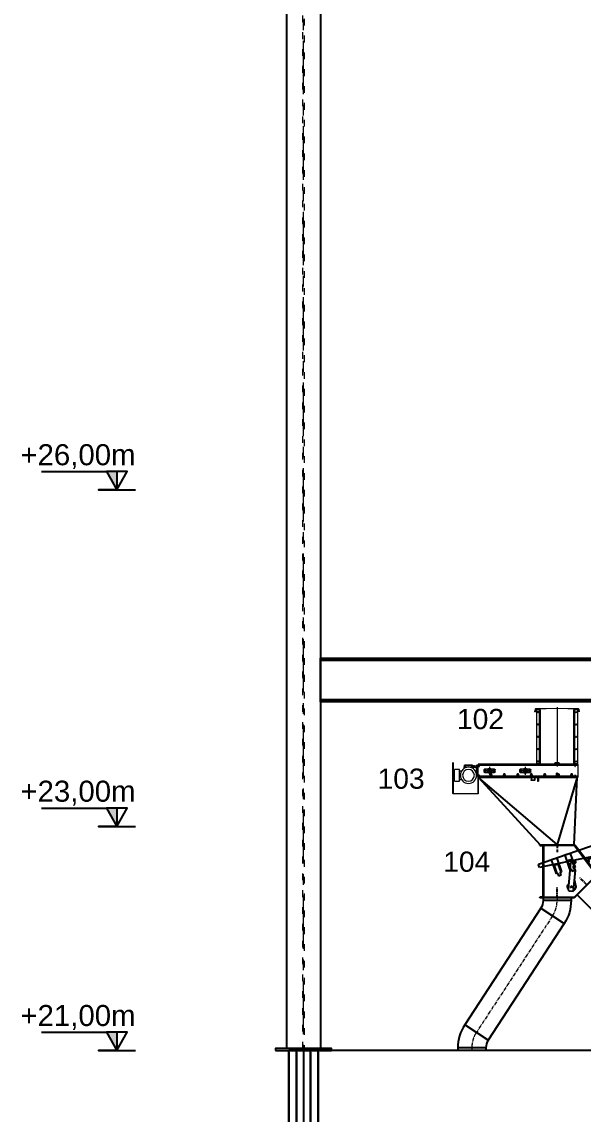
# Model space of a CAD drawing. Header units: millimetres. Extents: x 3220 to 226993, y 817 to 176024.
# Drawn here: x 188139 to 193143, y 97976 to 107716 of the extents above; entities that cross this region are included whole.
import ezdxf

# ---------------------------------------------------------------- set-up
doc = ezdxf.new("R2010")
doc.units = ezdxf.units.MM
for name, pattern in [('ACAD_ISO03W100', [30, 12, -18]), ('AXES', [50.8, 31.75, -6.35, 6.35, -6.35]), ('DASHED', [15, 7, -8])]:
    doc.linetypes.add(name, pattern=pattern)
doc.layers.add('1', color=7, linetype='Continuous')
doc.layers.add('Repère', color=76, linetype='Continuous')
for name, color, linetype, lineweight in [('Axe', 1, 'AXES', 9), ('Cache', 3, 'ACAD_ISO03W100', 13), ('DESSIN', 7, 'Continuous', 25)]:
    doc.layers.add(name, color=color, linetype=linetype, lineweight=lineweight)
for name, color, linetype, lineweight, true_color in [('Mittellinie(DIN)', 7, 'Continuous', 25, 0x3f3f3f), ('Sichtbare Kanten(DIN)', 7, 'Continuous', 50, 0x3f3f3f), ('Sichtbare tangentiale Kanten(DIN)', 7, 'Continuous', 50, 0x3f3f3f), ('Verdeckte Kanten(DIN)', 7, 'DASHED', 35, 0x3f3f3f)]:
    doc.layers.add(name, color=color, linetype=linetype, lineweight=lineweight, true_color=true_color)
doc.styles.add('ARIAL_BOLD', font='arial.ttf')
doc.styles.get("Standard").update_dxf_attribs({"font": 'arial.ttf'})

# ---------------------------------------------------------------- blocks, each defined once
blk = doc.blocks.new('cell 2.5x2.5x10.2')
at = {"layer": 'Axe', "lineweight": -3, "ltscale": 25}
blk.add_line((0, 1000), (0, -10000), dxfattribs=at)
at = {"layer": 'DESSIN', "color": 4}
for p, q in [((3130.5, 1000), (-130.5, 1000)), ((-130.5, -10000), (-130.5, 1000)), ((-130.5, 988), (-130.5, -10000)), ((-62.1, -10000), (-62.1, 1000)), ((-62.1, 988), (-62.1, -10000)), ((62.1, -10000), (62.1, 1000)), ((62.1, 988), (62.1, -10000)), ((130.5, -10000), (130.5, 1000)), ((130.5, 988), (130.5, -10000))]:
    blk.add_line(p, q, dxfattribs=at)
blk = doc.blocks.new('SECTION D-E')
for points in [[(150, 21020), (-150, 21020), (-150, 32000), (150, 32000)], [(5850, 24110), (150, 24110), (150, 24500), (5850, 24500)], [(150, 24481), (5850, 24481), (5850, 24129), (150, 24129)], [(-250, 21000), (250, 21000), (250, 21020), (-250, 21020)]]:
    blk.add_lwpolyline(points, close=True)
at = {"layer": 'Axe', "ltscale": 15}
blk.add_line((0, -4000), (0, 33323.9), dxfattribs=at)
at = {"layer": 'Cache', "ltscale": 5}
blk.add_lwpolyline([(-5.5, 32000), (5.5, 32000), (5.5, 21020), (-5.5, 21020)], close=True, dxfattribs=at)
blk.add_blockref('cell 2.5x2.5x10.2', (0, 20000))
blk = doc.blocks.new('niveau')
h = blk.add_hatch(color=1)
h.dxf.hatch_style = 1
h.paths.add_polyline_path([(0, 163.5), (-92.7, 163.5), (0, 0)])
at = {"color": 1}
blk.add_line((0, 163.5), (0, 0), dxfattribs=at)
blk.add_lwpolyline([(-673.5, 163.5), (-92.7, 163.5), (0, 0), (92.7, 163.5), (-92.7, 163.5), (0, 0), (-164.7, 0), (164.7, 0)], dxfattribs=at)
blk = doc.blocks.new('300x650 for TKF 300 F')
at = {"layer": 'Sichtbare Kanten(DIN)', "color": 6, "lineweight": 0}
for p, q in [((-605, 98), (-600, 98)), ((-605, 98), (-605, 95)), ((-600, 95), (-600, 98)), ((-600, 98), (-90, 98)), ((-90, 98), (-85, 98)), ((-90, 98), (-90, 95)), ((-85, 95), (-85, 98)), ((138.5, 115.5), (137, 115.5)), ((137, 112.5), (137, 115.5)), ((137, 112.5), (138.5, 112.5)), ((137, 112.5), (137, -161.5)), ((138.5, 115.5), (138.5, 112.5)), ((138.5, -161.5), (138.5, 112.5)), ((-975, 95), (-970, 95)), ((-975, 95), (-975, 91)), ((-970, 91), (-975, 91)), ((-975, 91), (-975, 87)), ((-975, 87), (-85, 87)), ((-975, 87), (-975, -7)), ((-970, 91), (-970, 95)), ((-970, 95), (-90, 95)), ((-970, 91), (-90, 91)), ((-793.2, 19.2), (-794, 18.5)), ((-786, 18.5), (-794, 18.5)), ((-794, -11), (-794, 18.5)), ((-793.2, 19.2), (-786.8, 19.2)), ((-786.8, 19.2), (-786, 18.5)), ((-786, -11), (-786, 18.5)), ((-600, 95), (-90, 95)), ((-556, 31.5), (-556, 48.5)), ((-551, 53.5), (-461, 53.5)), ((-461, 26.5), (-551, 26.5)), ((-471.5, 40), (-540.5, 40)), ((-518.5, 49.5), (-493.5, 49.5)), ((-493.5, 30.5), (-518.5, 30.5)), ((-506.6, 35.8), (-506.6, 36.4)), ((-506, 74.5), (-506, 5.5)), ((-505.4, 36.4), (-505.4, 35.8)), ((-456, 48.5), (-456, 31.5)), ((-238, 31.5), (-238, 48.5)), ((-233, 53.5), (-143, 53.5)), ((-143, 26.5), (-233, 26.5)), ((-153.5, 40), (-222.5, 40)), ((-200.5, 49.5), (-175.5, 49.5)), ((-175.5, 30.5), (-200.5, 30.5)), ((-188.6, 35.8), (-188.6, 36.4)), ((-188, 74.5), (-188, 5.5)), ((-187.4, 36.4), (-187.4, 35.8)), ((-138, 48.5), (-138, 31.5)), ((-97, 84.2), (-94.2, 84.2)), ((-94.2, 84.2), (-93.5, 84.6)), ((-90, 95), (-90, 91)), ((-90, 95), (-85, 95)), ((-85, 95), (-90, 95)), ((-85, 91), (-90, 91)), ((-85, 91), (-85, 95)), ((-85, 87), (-85, 91)), ((-75, 87.5), (-85, 87.5)), ((-85, -7), (-85, 87)), ((-85, 82.5), (-75, 82.5)), ((-75, 87.5), (-75, 82.5)), ((-75, 87.5), (-68, 87.5)), ((-75, -2.5), (-75, 82.5)), ((-75, 81.9), (-68, 81.9)), ((-68, 75.6), (-75, 75.6)), ((-68, 67.7), (-75, 67.7)), ((-75, 12.3), (-75, 67.7)), ((-75, 12.3), (-71.5, 12.3)), ((-75, 4.4), (-72.4, 4.4)), ((-68, 81.9), (-68, 87.5)), ((-68, 81.9), (-68, 75.6)), ((-68, 67.7), (-68, 75.6)), ((-68, 69), (-45, 69)), ((-68, 67.7), (-68, 25.1)), ((-53, 85.7), (-53, 74.3)), ((-52.2, 86.5), (-52.2, 73.5)), ((-45, 86.5), (-52.2, 86.5)), ((-45, 73.5), (-52.2, 73.5)), ((-39, 87), (-45, 87)), ((-45, 86.3), (-45, 87)), ((-45, 86.3), (-45, 75.1)), ((-39, 86.3), (-45, 86.3)), ((-45, 75.1), (-45, 72.3)), ((-39, 75.1), (-45, 75.1)), ((-39, 72.3), (-45, 72.3)), ((-45, 56.8), (-45, 72.3)), ((-35.5, 87), (-39, 87)), ((-39, 86.3), (-39, 87)), ((-39, 86.3), (-39, 75.1)), ((-39, 75.3), (-26.5, 75.3)), ((-39, 75.1), (-39, 72.3)), ((-35.5, 90), (35.5, 90)), ((-35.5, 85), (-35.5, 90)), ((-35.5, 85), (35.5, 85)), ((-35.5, 78.5), (-35.5, 85)), ((-35.5, 78.5), (-30, 78.5)), ((-35.5, 65), (-35.5, 71.5)), ((-30, 71.5), (-35.5, 71.5)), ((-35.5, 63.2), (-35.5, 65)), ((-35.5, 65), (-32.1, 65)), ((26.5, 75.3), (39, 75.3)), ((30, 78.5), (35.5, 78.5)), ((35.5, 71.5), (30, 71.5)), ((32.1, 65), (35.5, 65)), ((35.5, 85), (35.5, 90)), ((39, 87), (35.5, 87)), ((35.5, 78.5), (35.5, 85)), ((35.5, 65), (35.5, 71.5)), ((35.5, 63.2), (35.5, 65)), ((39, 87), (39, 75.3)), ((39, 61.1), (39, 75.3)), ((62.9, 36), (78.7, 36)), ((78.7, 51.5), (124, 51.5)), ((78.7, -51.5), (78.7, 51.5)), ((124, -51.5), (124, 51.5)), ((-975, -7), (-794, -7)), ((-975, -7), (-975, -11)), ((-975, -11), (-970, -11)), ((-975, -11), (-975, -15)), ((-596, -15), (-975, -15)), ((-975, -18), (-975, -15)), ((-975, -18), (-596, -18)), ((-970, -15), (-970, -11)), ((-970, -11), (-90, -11)), ((-970, -15), (-90, -15)), ((-786, -7), (-85, -7)), ((-623.2, -18.2), (-624, -19)), ((-616, -19), (-624, -19)), ((-624, -19), (-624, -52.5)), ((-624, -52.5), (-616, -52.5)), ((-623.2, -53.2), (-624, -52.5)), ((-623.2, -18.2), (-616.8, -18.2)), ((-616.8, -53.2), (-623.2, -53.2)), ((-616.8, -18.2), (-616, -19)), ((-616.8, -53.2), (-616, -52.5)), ((-616, -19), (-616, -52.5)), ((-593, -21), (-593, -44)), ((-590, -44), (-593, -44)), ((-561, -13), (-591, -13)), ((-591, -13), (-591, -43)), ((-591, -43), (-561, -43)), ((-590, -21), (-590, -44)), ((-590, -44), (-564, -44)), ((-590, -44), (-590, -47)), ((-590, -47), (-564, -47)), ((-564, -47), (-564, -44)), ((-561, -43), (-561, -13)), ((-557, -18), (-561, -18)), ((-558, -24), (-561, -24)), ((-561, -24), (-561, -41)), ((-561, -41), (-558, -41)), ((-558, -24), (-558, -41)), ((-557, -18), (-557, -15)), ((-557, -15), (-90, -15)), ((-557, -18), (-90, -18)), ((-111.5, -18), (-111.5, -19.5)), ((-108.5, -19.5), (-111.5, -19.5)), ((-108.5, -19.5), (-108.5, -18)), ((-88, -18), (-108.5, -18)), ((-108.5, -19.5), (-88, -19.5)), ((-94.2, -4.2), (-97, -4.2)), ((-94.2, -4.2), (-93.5, -4.6)), ((-90, -11), (-90, -15)), ((-90, -11), (-85, -11)), ((-85, -15), (-90, -15)), ((-90, -15), (-85, -15)), ((-90, -15), (-90, -18)), ((-85, -18), (-88, -18)), ((-86.5, -21), (-86.5, -161.5)), ((-75, -2.5), (-85, -2.5)), ((-85, -11), (-85, -7)), ((-85, -7.5), (-75, -7.5)), ((-85, -15), (-85, -11)), ((-85, -18), (-85, -15)), ((-85, -161.5), (-85, -21)), ((-72.5, -1.9), (-75, -1.9)), ((-75, -2.5), (-75, -7.5)), ((-72.1, -7.5), (-75, -7.5)), ((78.7, -36.1), (62.9, -36.1)), ((124, -51.5), (78.7, -51.5)), ((135.5, -163), (-83.5, -163)), ((-83.5, -164.5), (135.5, -164.5))]:
    blk.add_line(p, q, dxfattribs=at)
for centre, radius in [((-950, 82), 3), ((-950, -2), 3), ((-920, 4), 10), ((-920, 4), 7.8), ((-920, 4), 5), ((-920, 4), 4.08), ((-800, 4), 5), ((-800, 4), 4.08), ((-680, 4), 10), ((-680, 4), 7.8), ((-680, 4), 5), ((-680, 4), 4.08), ((-560, 4), 10), ((-560, 4), 7.8), ((-560, 4), 5), ((-560, 4), 4.08), ((-543, 40), 8), ((-506, 40), 6), ((-506, 40), 5.39), ((-506, 40), 5.3), ((-506, 40), 4.45), ((-506, 40), 4.2), ((-469, 40), 8), ((-440, 4), 10), ((-440, 4), 7.8), ((-440, 4), 5), ((-440, 4), 4.08), ((-320, 4), 10), ((-320, 4), 7.8), ((-320, 4), 5), ((-320, 4), 4.08), ((-225, 40), 8), ((-200, 4), 10), ((-200, 4), 7.8), ((-200, 4), 5), ((-200, 4), 4.08), ((-188, 40), 6), ((-188, 40), 5.39), ((-188, 40), 5.3), ((-188, 40), 4.45), ((-188, 40), 4.2), ((-151, 40), 8), ((-95, 82), 3), ((-95, -2), 3), ((0, 0), 72.5), ((0, 0), 52.5)]:
    blk.add_circle(centre, radius, dxfattribs=at)
for centre, radius, start, end in [((-800, 4), 10, 53.1301, 306.8699), ((-800, 4), 7.8, 39.71514, 320.28486), ((-551, 48.5), 5, 90, 180), ((-551, 31.5), 5, 180, 270), ((-543, 40), 6.5, 128.00361, 188.00361), ((-543, 40), 6.5, 188.00361, 248.00361), ((-543, 40), 6.5, 68.00361, 128.00361), ((-543, 40), 6.5, 248.00361, 308.00361), ((-543, 40), 6.5, 8.00361, 68.00361), ((-543, 40), 6.5, 308.00361, 8.00361), ((-518.5, 40), 9.5, 90, 270), ((-506, 40), 17.8, 149.35193, 210.64807), ((-506, 40), 22, 37.8529, 142.1471), ((-506, 40), 22, 217.8529, 322.1471), ((-506, 40), 16.8, 145.8542, 214.1458), ((-506, 40), 17.8, 49.32572, 130.67428), ((-506, 40), 17.8, 229.32572, 310.67428), ((-506, 40), 16.8, 53.70405, 126.29595), ((-506, 40), 16.8, 233.70405, 306.29595), ((-506, 40), 8.5, 120, 180), ((-506, 40), 8.5, 180, 240), ((-506, 40), 8.5, 60, 120), ((-506, 40), 8.5, 240, 300), ((-506, 40), 3.9, 278.84988, 261.15012), ((-506, 36.4), 0.6, 0, 180), ((-506, 40), 8.5, 0, 60), ((-506, 40), 8.5, 300, 0), ((-493.5, 40), 9.5, 270, 90), ((-506, 40), 16.8, 325.8542, 34.1458), ((-506, 40), 17.8, 329.35193, 30.64807), ((-469, 40), 6.5, 132.70318, 192.70318), ((-469, 40), 6.5, 192.70318, 252.70318), ((-469, 40), 6.5, 72.70318, 132.70318), ((-469, 40), 6.5, 252.70318, 312.70318), ((-469, 40), 6.5, 12.70318, 72.70318), ((-469, 40), 6.5, 312.70318, 12.70318), ((-461, 48.5), 5, 0, 90), ((-461, 31.5), 5, 270, 0), ((-233, 48.5), 5, 90, 180), ((-233, 31.5), 5, 180, 270), ((-225, 40), 6.5, 128.00361, 188.00361), ((-225, 40), 6.5, 188.00361, 248.00361), ((-225, 40), 6.5, 68.00361, 128.00361), ((-225, 40), 6.5, 248.00361, 308.00361), ((-225, 40), 6.5, 8.00361, 68.00361), ((-225, 40), 6.5, 308.00361, 8.00361), ((-200.5, 40), 9.5, 90, 270), ((-188, 40), 17.8, 149.35193, 210.64807), ((-188, 40), 22, 37.8529, 142.1471), ((-188, 40), 22, 217.8529, 322.1471), ((-188, 40), 16.8, 145.8542, 214.1458), ((-188, 40), 17.8, 49.32572, 130.67428), ((-188, 40), 17.8, 229.32572, 310.67428), ((-188, 40), 16.8, 53.70405, 126.29595), ((-188, 40), 16.8, 233.70405, 306.29595), ((-188, 40), 8.5, 120, 180), ((-188, 40), 8.5, 180, 240), ((-188, 40), 8.5, 60, 120), ((-188, 40), 8.5, 240, 300), ((-188, 40), 3.9, 278.84988, 261.15012), ((-188, 36.4), 0.6, 0, 180), ((-188, 40), 8.5, 0, 60), ((-188, 40), 8.5, 300, 0), ((-175.5, 40), 9.5, 270, 90), ((-188, 40), 16.8, 325.8542, 34.1458), ((-188, 40), 17.8, 329.35193, 30.64807), ((-151, 40), 6.5, 132.70318, 192.70318), ((-151, 40), 6.5, 192.70318, 252.70318), ((-151, 40), 6.5, 72.70318, 132.70318), ((-151, 40), 6.5, 252.70318, 312.70318), ((-151, 40), 6.5, 12.70318, 72.70318), ((-151, 40), 6.5, 312.70318, 12.70318), ((-143, 48.5), 5, 0, 90), ((-143, 31.5), 5, 270, 0), ((-52.2, 85.7), 0.8, 90, 180), ((-52.2, 74.3), 0.8, 180, 270), ((-30, 75), 3.5, 270, 90), ((30, 75), 3.5, 90, 270), ((-596, -21), 6, 0, 90), ((-596, -21), 3, 0, 90), ((-564, -41), 6, 270, 0), ((-564, -41), 3, 270, 0), ((-88, -21), 3, 0, 90), ((-88, -21), 1.5, 0, 90), ((-83.5, -161.5), 3, 180, 270), ((-83.5, -161.5), 1.5, 180, 270), ((135.5, -161.5), 3, 270, 0), ((135.5, -161.5), 1.5, 270, 0)]:
    blk.add_arc(centre, radius, start, end, dxfattribs=at)
for points, weights in [([(-928.5, 8.9), (-924.2, 11.4), (-920, 13.8)], [1, 1.15470053838, 1]), ([(-928.5, -0.9), (-928.5, 4), (-928.5, 8.9)], [1, 1.15470053838, 1]), ([(-920, 13.8), (-915.7, 11.4), (-911.5, 8.9)], [1, 1.15470053838, 1]), ([(-911.5, 8.9), (-911.5, 4), (-911.5, -0.9)], [1, 1.15470053838, 1]), ([(-808.5, 8.9), (-804.2, 11.4), (-800, 13.8)], [1, 1.15470053838, 1]), ([(-808.5, -0.9), (-808.5, 4), (-808.5, 8.9)], [1, 1.15470053838, 1]), ([(-800, 13.8), (-796.8, 12), (-794, 10.3)], [1, 1.11119240463, 1.06254372562]), ([(-688.5, 8.9), (-684.2, 11.4), (-680, 13.8)], [1, 1.15470053838, 1]), ([(-688.5, -0.9), (-688.5, 4), (-688.5, 8.9)], [1, 1.15470053838, 1]), ([(-680, 13.8), (-675.7, 11.4), (-671.5, 8.9)], [1, 1.15470053838, 1]), ([(-671.5, 8.9), (-671.5, 4), (-671.5, -0.9)], [1, 1.15470053838, 1]), ([(-568.5, 8.9), (-564.2, 11.4), (-560, 13.8)], [1, 1.15470053838, 1]), ([(-568.5, -0.9), (-568.5, 4), (-568.5, 8.9)], [1, 1.15470053838, 1]), ([(-560, 13.8), (-555.8, 11.4), (-551.5, 8.9)], [1, 1.15470053838, 1]), ([(-551.5, 8.9), (-551.5, 4), (-551.5, -0.9)], [1, 1.15470053838, 1]), ([(-549.9, 42.8), (-548.3, 44), (-547, 45.1)], [1, 1.0379548493, 1]), ([(-549.4, 39.1), (-549.6, 40.8), (-549.9, 42.8)], [1, 1.0379548493, 1]), ([(-548.9, 35.4), (-549.1, 37.4), (-549.4, 39.1)], [1, 1.0379548493, 1]), ([(-545.4, 34), (-547, 34.6), (-548.9, 35.4)], [1, 1.0379548493, 1]), ([(-547, 45.1), (-545.6, 46.2), (-544, 47.4)], [1, 1.0379548493, 1]), ([(-541.9, 32.6), (-543.8, 33.3), (-545.4, 34)], [1, 1.0379548493, 1]), ([(-544, 47.4), (-542.1, 46.7), (-540.5, 46)], [1, 1.0379548493, 1]), ([(-539, 34.9), (-540.3, 33.8), (-541.9, 32.6)], [1, 1.0379548493, 1]), ([(-540.5, 46), (-538.9, 45.4), (-537, 44.6)], [1, 1.0379548493, 1]), ([(-536, 37.2), (-537.6, 36), (-539, 34.9)], [1, 1.0379548493, 1]), ([(-537, 44.6), (-536.8, 42.6), (-536.5, 40.9)], [1, 1.0379548493, 1]), ([(-536.5, 40.9), (-536.3, 39.2), (-536, 37.2)], [1, 1.0379548493, 1]), ([(-510.2, 47.4), (-512.2, 46.2), (-514.5, 44.9)], [1, 1.04596848978, 1.01550081983]), ([(-514.5, 44.9), (-514.5, 42.3), (-514.5, 40)], [1.01550081983, 1.04596848978, 1]), ([(-514.5, 40), (-514.5, 37.7), (-514.5, 35.1)], [1, 1.04596848978, 1.01550081983]), ([(-514.5, 35.1), (-512.2, 33.8), (-510.2, 32.6)], [1.01550081983, 1.04596848978, 1]), ([(-506.5, 49.5), (-508.5, 48.4), (-510.2, 47.4)], [1.02164790776, 1.04052166837, 1]), ([(-510.2, 32.6), (-508.5, 31.6), (-506.5, 30.5)], [1, 1.04052166837, 1.02164790776]), ([(-501.7, 47.4), (-503.5, 48.4), (-505.4, 49.5)], [1, 1.04052166837, 1.02164790776]), ([(-505.4, 30.5), (-503.5, 31.6), (-501.7, 32.6)], [1.02164790776, 1.04052166837, 1]), ([(-497.5, 44.9), (-499.7, 46.2), (-501.7, 47.4)], [1.01550081983, 1.04596848978, 1]), ([(-501.7, 32.6), (-499.7, 33.8), (-497.5, 35.1)], [1, 1.04596848978, 1.01550081983]), ([(-497.5, 40), (-497.5, 42.3), (-497.5, 44.9)], [1, 1.04596848978, 1.01550081983]), ([(-497.5, 35.1), (-497.5, 37.7), (-497.5, 40)], [1.01550081983, 1.04596848978, 1]), ([(-476.1, 42.2), (-474.6, 43.6), (-473.4, 44.8)], [1, 1.0379548493, 1]), ([(-475.3, 38.6), (-475.7, 40.3), (-476.1, 42.2)], [1, 1.0379548493, 1]), ([(-474.5, 34.9), (-474.9, 36.9), (-475.3, 38.6)], [1, 1.0379548493, 1]), ([(-470.9, 33.8), (-472.6, 34.3), (-474.5, 34.9)], [1, 1.0379548493, 1]), ([(-473.4, 44.8), (-472.1, 46), (-470.6, 47.3)], [1, 1.0379548493, 1]), ([(-467.3, 32.7), (-469.2, 33.3), (-470.9, 33.8)], [1, 1.0379548493, 1]), ([(-470.6, 47.3), (-468.7, 46.7), (-467, 46.2)], [1, 1.0379548493, 1]), ([(-464.5, 35.2), (-465.8, 34), (-467.3, 32.7)], [1, 1.0379548493, 1]), ([(-467, 46.2), (-465.4, 45.7), (-463.4, 45.1)], [1, 1.0379548493, 1]), ([(-461.8, 37.8), (-463.3, 36.4), (-464.5, 35.2)], [1, 1.0379548493, 1]), ([(-463.4, 45.1), (-463, 43.1), (-462.6, 41.4)], [1, 1.0379548493, 1]), ([(-462.6, 41.4), (-462.2, 39.7), (-461.8, 37.8)], [1, 1.0379548493, 1]), ([(-448.5, 8.9), (-444.2, 11.4), (-440, 13.8)], [1, 1.15470053838, 1]), ([(-448.5, -0.9), (-448.5, 4), (-448.5, 8.9)], [1, 1.15470053838, 1]), ([(-440, 13.8), (-435.8, 11.4), (-431.5, 8.9)], [1, 1.15470053838, 1]), ([(-431.5, 8.9), (-431.5, 4), (-431.5, -0.9)], [1, 1.15470053838, 1]), ([(-328.5, 8.9), (-324.2, 11.4), (-320, 13.8)], [1, 1.15470053838, 1]), ([(-328.5, -0.9), (-328.5, 4), (-328.5, 8.9)], [1, 1.15470053838, 1]), ([(-320, 13.8), (-315.8, 11.4), (-311.5, 8.9)], [1, 1.15470053838, 1]), ([(-311.5, 8.9), (-311.5, 4), (-311.5, -0.9)], [1, 1.15470053838, 1]), ([(-231.9, 42.8), (-230.3, 44), (-229, 45.1)], [1, 1.0379548493, 1]), ([(-231.4, 39.1), (-231.6, 40.8), (-231.9, 42.8)], [1, 1.0379548493, 1]), ([(-230.9, 35.4), (-231.1, 37.4), (-231.4, 39.1)], [1, 1.0379548493, 1]), ([(-227.4, 34), (-229, 34.6), (-230.9, 35.4)], [1, 1.0379548493, 1]), ([(-229, 45.1), (-227.6, 46.2), (-226, 47.4)], [1, 1.0379548493, 1]), ([(-223.9, 32.6), (-225.8, 33.3), (-227.4, 34)], [1, 1.0379548493, 1]), ([(-226, 47.4), (-224.1, 46.7), (-222.5, 46)], [1, 1.0379548493, 1]), ([(-221, 34.9), (-222.3, 33.8), (-223.9, 32.6)], [1, 1.0379548493, 1]), ([(-222.5, 46), (-220.9, 45.4), (-219, 44.6)], [1, 1.0379548493, 1]), ([(-218, 37.2), (-219.6, 36), (-221, 34.9)], [1, 1.0379548493, 1]), ([(-219, 44.6), (-218.8, 42.6), (-218.5, 40.9)], [1, 1.0379548493, 1]), ([(-218.5, 40.9), (-218.3, 39.2), (-218, 37.2)], [1, 1.0379548493, 1]), ([(-208.5, 8.9), (-204.3, 11.4), (-200, 13.8)], [1, 1.15470053838, 1]), ([(-208.5, -0.9), (-208.5, 4), (-208.5, 8.9)], [1, 1.15470053838, 1]), ([(-200, 13.8), (-195.8, 11.4), (-191.5, 8.9)], [1, 1.15470053838, 1]), ([(-192.2, 47.4), (-194.2, 46.2), (-196.5, 44.9)], [1, 1.04596848978, 1.01550081983]), ([(-196.5, 44.9), (-196.5, 42.3), (-196.5, 40)], [1.01550081983, 1.04596848978, 1]), ([(-196.5, 40), (-196.5, 37.7), (-196.5, 35.1)], [1, 1.04596848978, 1.01550081983]), ([(-196.5, 35.1), (-194.2, 33.8), (-192.2, 32.6)], [1.01550081983, 1.04596848978, 1]), ([(-188.5, 49.5), (-190.5, 48.4), (-192.2, 47.4)], [1.02164790776, 1.04052166837, 1]), ([(-192.2, 32.6), (-190.5, 31.6), (-188.5, 30.5)], [1, 1.04052166837, 1.02164790776]), ([(-191.5, 8.9), (-191.5, 4), (-191.5, -0.9)], [1, 1.15470053838, 1]), ([(-183.7, 47.4), (-185.5, 48.4), (-187.4, 49.5)], [1, 1.04052166837, 1.02164790776]), ([(-187.4, 30.5), (-185.5, 31.6), (-183.7, 32.6)], [1.02164790776, 1.04052166837, 1]), ([(-179.5, 44.9), (-181.7, 46.2), (-183.7, 47.4)], [1.01550081983, 1.04596848978, 1]), ([(-183.7, 32.6), (-181.7, 33.8), (-179.5, 35.1)], [1, 1.04596848978, 1.01550081983]), ([(-179.5, 40), (-179.5, 42.3), (-179.5, 44.9)], [1, 1.04596848978, 1.01550081983]), ([(-179.5, 35.1), (-179.5, 37.7), (-179.5, 40)], [1.01550081983, 1.04596848978, 1]), ([(-158.1, 42.2), (-156.6, 43.6), (-155.4, 44.8)], [1, 1.0379548493, 1]), ([(-157.3, 38.6), (-157.7, 40.3), (-158.1, 42.2)], [1, 1.0379548493, 1]), ([(-156.5, 34.9), (-156.9, 36.9), (-157.3, 38.6)], [1, 1.0379548493, 1]), ([(-152.9, 33.8), (-154.6, 34.3), (-156.5, 34.9)], [1, 1.0379548493, 1]), ([(-155.4, 44.8), (-154.1, 46), (-152.6, 47.3)], [1, 1.0379548493, 1]), ([(-149.3, 32.7), (-151.2, 33.3), (-152.9, 33.8)], [1, 1.0379548493, 1]), ([(-152.6, 47.3), (-150.7, 46.7), (-149, 46.2)], [1, 1.0379548493, 1]), ([(-146.5, 35.2), (-147.8, 34), (-149.3, 32.7)], [1, 1.0379548493, 1]), ([(-149, 46.2), (-147.4, 45.7), (-145.4, 45.1)], [1, 1.0379548493, 1]), ([(-143.8, 37.8), (-145.3, 36.4), (-146.5, 35.2)], [1, 1.0379548493, 1]), ([(-145.4, 45.1), (-145, 43.1), (-144.6, 41.4)], [1, 1.0379548493, 1]), ([(-144.6, 41.4), (-144.2, 39.7), (-143.8, 37.8)], [1, 1.0379548493, 1]), ([(-96.5, 84.6), (-95.5, 84.6), (-94.4, 84.9)], [1.076740384, 1.07212332013, 1.03255331883]), ([(-920, -5.8), (-924.2, -3.4), (-928.5, -0.9)], [1, 1.15470053838, 1]), ([(-911.5, -0.9), (-915.7, -3.4), (-920, -5.8)], [1, 1.15470053838, 1]), ([(-800, -5.8), (-804.2, -3.4), (-808.5, -0.9)], [1, 1.15470053838, 1]), ([(-794, -2.4), (-796.8, -4), (-800, -5.8)], [1.06254372562, 1.11119240463, 1]), ([(-680, -5.8), (-684.2, -3.4), (-688.5, -0.9)], [1, 1.15470053838, 1]), ([(-671.5, -0.9), (-675.7, -3.4), (-680, -5.8)], [1, 1.15470053838, 1]), ([(-560, -5.8), (-564.2, -3.4), (-568.5, -0.9)], [1, 1.15470053838, 1]), ([(-551.5, -0.9), (-555.8, -3.4), (-560, -5.8)], [1, 1.15470053838, 1]), ([(-440, -5.8), (-444.2, -3.4), (-448.5, -0.9)], [1, 1.15470053838, 1]), ([(-431.5, -0.9), (-435.8, -3.4), (-440, -5.8)], [1, 1.15470053838, 1]), ([(-320, -5.8), (-324.2, -3.4), (-328.5, -0.9)], [1, 1.15470053838, 1]), ([(-311.5, -0.9), (-315.8, -3.4), (-320, -5.8)], [1, 1.15470053838, 1]), ([(-200, -5.8), (-204.3, -3.4), (-208.5, -0.9)], [1, 1.15470053838, 1]), ([(-191.5, -0.9), (-195.8, -3.4), (-200, -5.8)], [1, 1.15470053838, 1]), ([(-94.4, -4.9), (-95.5, -4.6), (-96.5, -4.6)], [1.03255331883, 1.07212332013, 1.076740384])]:
    blk.add_rational_spline(points, weights, degree=2, dxfattribs=at)
blk = doc.blocks.new('TKF 300 2000 R')
at = {"layer": 'Mittellinie(DIN)', "color": 1, "lineweight": 0, "ltscale": 23.990969}
blk.add_line((0, 514), (0, -15), dxfattribs=at)
at = {"layer": 'Sichtbare Kanten(DIN)', "color": 5, "lineweight": 0}
for p, q in [((-196.2, 493.3), (-197.3, 481.1)), ((-194.2, 493.2), (-195.3, 480.9)), ((-0.1, 502), (-192.3, 497)), ((-0.1, 500), (-192.3, 495)), ((-185, 495), (-156, 495)), ((-185, 495), (-185, 492)), ((-185, 492), (-156, 492)), ((-185, 491.9), (-156, 491.9)), ((-185, 491.9), (-185, 7.1)), ((-156, 495), (-156, 492)), ((-156, 491.9), (-156, 489)), ((-156, 489), (-150, 489)), ((-150, 489), (-150, 10)), ((192.3, 497), (0.1, 502)), ((192.3, 495), (0.1, 500)), ((156, 489), (150, 489)), ((150, 10), (150, 489)), ((156, 495), (185, 495)), ((156, 495), (156, 492)), ((156, 492), (185, 492)), ((156, 489), (156, 491.9)), ((156, 491.9), (185, 491.9)), ((185, 495), (185, 492)), ((185, 7.1), (185, 491.9)), ((195.3, 480.9), (194.2, 493.2)), ((197.3, 481.1), (196.2, 493.3)), ((-198.2, 471.1), (-197.3, 481.1)), ((-198.2, 471.1), (-196.2, 470.9)), ((-195.3, 480.9), (-196.2, 470.9)), ((196.2, 470.9), (195.3, 480.9)), ((196.2, 470.9), (198.2, 471.1)), ((197.3, 481.1), (198.2, 471.1)), ((-156, 7.1), (-185, 7.1)), ((-185, 7), (-156, 7)), ((-185, 4), (-185, 7)), ((-185, 4), (-156, 4)), ((185, 4), (-185, 4)), ((-185, 0), (-185, 4)), ((-156, 10), (-156, 7.1)), ((-156, 10), (-150, 10)), ((-156, 4), (-156, 7)), ((20, 16), (-20, 16)), ((-20, 16), (-20, 13.3)), ((-20, 13.3), (20, 13.3)), ((-20, 4), (-20, 13.3)), ((20, 4), (-20, 4)), ((20, 13.3), (20, 16)), ((20, 13.3), (20, 4)), ((156, 10), (150, 10)), ((156, 7.1), (156, 10)), ((185, 7.1), (156, 7.1)), ((156, 7), (185, 7)), ((156, 4), (156, 7)), ((156, 4), (185, 4)), ((185, 4), (185, 7)), ((185, 0), (185, 4)), ((-185, 0), (185, 0))]:
    blk.add_line(p, q, dxfattribs=at)
for centre in [(-170, 469.5), (170, 469.5), (-170, 359.5), (170, 359.5), (-170, 249.5), (170, 249.5), (-170, 139.5), (170, 139.5), (-170, 29.5), (170, 29.5)]:
    blk.add_circle(centre, 6, dxfattribs=at)
for centre, radius, start, end in [((-192.2, 493), 4, 91.5, 175), ((-192.2, 493), 2, 91.5, 175), ((-156, 489), 6, 0, 90), ((-156, 489), 3, 0, 90), ((0, 498), 4, 88.5, 91.5), ((0, 498), 2, 88.5, 91.5), ((156, 489), 6, 90, 180), ((156, 489), 3, 90, 180), ((192.2, 493), 4, 5, 88.5), ((192.2, 493), 2, 5, 88.5), ((-156, 10), 6, 270, 0), ((-156, 10), 3, 270, 0), ((156, 10), 6, 180, 270), ((156, 10), 3, 180, 270)]:
    blk.add_arc(centre, radius, start, end, dxfattribs=at)
at = {"layer": 'Sichtbare tangentiale Kanten(DIN)', "color": 5, "lineweight": 0}
for p, q in [((-194.2, 493.2), (-196.2, 493.3)), ((-192.3, 495), (-192.3, 497)), ((-156, 10), (-156, 489)), ((-0.1, 500), (-0.1, 502)), ((0.1, 500), (0.1, 502)), ((156, 489), (156, 10)), ((192.3, 495), (192.3, 497)), ((194.2, 493.2), (196.2, 493.3)), ((-195.3, 480.9), (-197.3, 481.1)), ((197.3, 481.1), (195.3, 480.9))]:
    blk.add_line(p, q, dxfattribs=at)
at = {"layer": 'Verdeckte Kanten(DIN)', "color": 5, "lineweight": 0, "ltscale": 0.571309}
for p, q in [((-176, 492), (-176, 495)), ((-164, 492), (-164, 495)), ((164, 492), (164, 495)), ((176, 492), (176, 495)), ((-150, 366), (-153, 366)), ((-150, 354), (-153, 354)), ((150, 366), (153, 366)), ((150, 354), (153, 354)), ((-176, 7), (-176, 4)), ((-164, 7), (-164, 4)), ((164, 7), (164, 4)), ((176, 7), (176, 4))]:
    blk.add_line(p, q, dxfattribs=at)
at = {"layer": 'Verdeckte Kanten(DIN)', "color": 5, "lineweight": 0, "ltscale": 0.38097}
for p, q in [((-175, 495.5), (-175, 497.5)), ((-165, 495.7), (-165, 497.7)), ((165, 495.7), (165, 497.7)), ((175, 495.5), (175, 497.5))]:
    blk.add_line(p, q, dxfattribs=at)
at = {"layer": 'Verdeckte Kanten(DIN)', "color": 5, "lineweight": 0, "ltscale": 25.748535}
for p, q in [((-153, 10), (-153, 489)), ((153, 489), (153, 10))]:
    blk.add_line(p, q, dxfattribs=at)
at = {"layer": 'Verdeckte Kanten(DIN)', "color": 5, "lineweight": 0, "ltscale": 0.761779}
for p, q in [((-175, 0), (-175, 4)), ((-165, 0), (-165, 4)), ((-5, 0), (-5, 4)), ((5, 0), (5, 4)), ((165, 0), (165, 4)), ((175, 0), (175, 4))]:
    blk.add_line(p, q, dxfattribs=at)
at = {"layer": 'Verdeckte Kanten(DIN)', "color": 5, "lineweight": 0, "ltscale": 1.104296}
for p, q in [((-4.5, 11.9), (-8.6, 16)), ((4.5, 11.9), (8.6, 16))]:
    blk.add_line(p, q, dxfattribs=at)
at = {"layer": 'Verdeckte Kanten(DIN)', "color": 5, "lineweight": 0, "ltscale": 2.692601}
blk.add_line((-4.5, 11.9), (4.5, 11.9), dxfattribs=at)
at = {"layer": 'Verdeckte Kanten(DIN)', "color": 5, "lineweight": 0, "ltscale": 1.50461}
for p, q in [((-4.5, 4), (-4.5, 11.9)), ((4.5, 4), (4.5, 11.9))]:
    blk.add_line(p, q, dxfattribs=at)
blk = doc.blocks.new('102 g')
blk.add_blockref('TKF 300 2000 R', (0, 0))
blk = doc.blocks.new('101 1')
for p, q in [((-35446.8, 296053.1, 0), (-35448.9, 296050.9, 0)), ((-35448.9, 296050.9, 0), (-35433.8, 296035.8, 0)), ((-35446.8, 296053.1, 0), (-35432.1, 296038.4, 0)), ((-35432.1, 296038.4, 0), (-35431.9, 296038.2, 0)), ((-35425.3, 296038.7, 0), (-35420.8, 296044.7, 0))]:
    blk.add_line(p, q)
for centre, radius, start, end in [((-35428.9, 296042.3, 0), 8.08, 232.99958, 315), ((-35428.9, 296042.3, 0), 8.08, 232.99958, 315), ((-35428.9, 296042.2, 0), 5.01, 230.81385, 315.44976), ((-35428.9, 296042.3, 0), 5.05, 315, 315.27618)]:
    blk.add_arc(centre, radius, start, end)
at = {"layer": '1', "color": 5, "linetype": 'Continuous'}
for p, q in [((-35674.7, 296276.7, 0), (-35658.2, 296255.3, 0)), ((-35667.9, 296301.3, 0), (-35642.8, 296311.2, 0)), ((-35491.8, 296268.4, 0), (-35642.8, 296311.2, 0)), ((-35475, 296317.2, 0), (-35495.2, 296258.5, 0)), ((-35474, 296320, 0), (-35475, 296317.2, 0)), ((-35474, 296320, 0), (-35154.7, 296210.1, 0)), ((-35636.1, 296249.1, 0), (-35668.1, 296133.5, 0)), ((-35658.2, 296255.3, 0), (-35489.6, 296207.6, 0)), ((-35591, 296112.2, 0), (-35559.1, 296227.2, 0)), ((-35557.3, 296196.2, 0), (-35581.3, 296109.5, 0)), ((-35528.4, 296188.2, 0), (-35557.3, 296196.2, 0)), ((-35552.4, 296101.5, 0), (-35528.4, 296188.2, 0)), ((-35495.2, 296258.5, 0), (-35487.7, 296218.9, 0)), ((-35491.7, 296199.8, 0), (-35495.2, 296187.3, 0)), ((-35495.2, 296187.3, 0), (-35456.6, 296176.7, 0)), ((-35491.7, 296199.8, 0), (-35486.5, 296218.5, 0)), ((-35487.7, 296218.9, 0), (-35486.5, 296218.5, 0)), ((-35486.5, 296218.5, 0), (-35449.8, 296205.9, 0)), ((-35456.6, 296176.7, 0), (-35448.6, 296205.7, 0)), ((-35451, 296196.9, 0), (-35351.7, 296170.5, 0)), ((-35449.8, 296205.9, 0), (-35175.4, 296149.8, 0)), ((-35351.7, 296170.5, 0), (-35347.7, 296185, 0)), ((-35190.6, 296222.4, 0), (-35233.3, 296098.5, 0)), ((-35142.4, 296209, 0), (-35189.7, 296225.2, 0)), ((-35186, 296082.3, 0), (-35143.4, 296206.1, 0)), ((-35154.7, 296210.1, 0), (-34907.1, 296124.9, 0)), ((-35143.4, 296206.1, 0), (-35142.4, 296209, 0)), ((-35070.7, 296181.1, 0), (-35113.3, 296057.2, 0)), ((-35069.7, 296183.9, 0), (-35070.7, 296181.1, 0)), ((-35022.4, 296167.7, 0), (-35069.7, 296183.9, 0)), ((-35668.1, 296133.5, 0), (-35642.8, 296126.5, 0)), ((-35642.8, 296126.5, 0), (-35643.9, 296122.5, 0)), ((-35643.9, 296122.5, 0), (-35553.5, 296097.5, 0)), ((-35552.4, 296101.5, 0), (-35642.8, 296126.5, 0)), ((-35642.8, 296126.5, 0), (-35591, 296112.2, 0)), ((-35581.3, 296109.5, 0), (-35552.4, 296101.5, 0)), ((-35351.7, 296170.5, 0), (-35357, 296151.6, 0)), ((-35353.1, 296145.4, 0), (-35346, 296144, 0)), ((-35237, 296073.4, 0), (-35227.1, 296085.3, 0)), ((-35233.3, 296098.5, 0), (-35221.9, 296094.6, 0)), ((-35229.4, 296072.9, 0), (-35221.3, 296096.5, 0)), ((-35227.9, 296098.8, 0), (-35203.5, 296169.7, 0)), ((-35221.3, 296096.5, 0), (-35227.9, 296098.8, 0)), ((-35227.1, 296085.3, 0), (-35218.9, 296095.1, 0)), ((-35218.9, 296095.1, 0), (-35222.1, 296130, 0)), ((-35213.7, 296156.4, 0), (-35192.7, 296138.7, 0)), ((-35196.7, 296088.1, 0), (-35204.8, 296064.4, 0)), ((-35203.5, 296169.7, 0), (-35165.7, 296156.7, 0)), ((-35197.3, 296086.2, 0), (-35186, 296082.3, 0)), ((-35190.1, 296085.8, 0), (-35196.7, 296088.1, 0)), ((-35192.7, 296138.7, 0), (-35171.2, 295901.1, 0)), ((-35165.7, 296156.7, 0), (-35190.1, 296085.8, 0)), ((-35175.4, 296149.8, 0), (-34916.3, 296096.9, 0)), ((-35108, 296057.5, 0), (-35083.5, 296128.4, 0)), ((-35083.5, 296128.4, 0), (-35045.7, 296115.4, 0)), ((-35045.7, 296115.4, 0), (-35070.1, 296044.5, 0)), ((-35066.1, 296041, 0), (-35023.4, 296164.8, 0)), ((-35023.4, 296164.8, 0), (-35022.4, 296167.7, 0)), ((-34916.3, 296096.9, 0), (-34907.7, 296121.9, 0)), ((-34907.7, 296121.9, 0), (-34906.7, 296124.8, 0)), ((-35240, 295934.6, 0), (-35229.3, 295979.4, 0)), ((-35220.1, 295886.7, 0), (-35237, 296073.4, 0)), ((-35204.8, 296064.4, 0), (-35229.4, 296072.9, 0)), ((-35113.3, 296057.2, 0), (-35102, 296053.3, 0)), ((-35109.5, 296031.6, 0), (-35101.3, 296055.2, 0)), ((-35084.9, 296023.1, 0), (-35109.5, 296031.6, 0)), ((-35101.3, 296055.2, 0), (-35108, 296057.5, 0)), ((-35076.8, 296046.8, 0), (-35084.9, 296023.1, 0)), ((-35077.4, 296044.9, 0), (-35066.1, 296041, 0)), ((-35070.1, 296044.5, 0), (-35076.8, 296046.8, 0)), ((-35180.2, 295890.3, 0), (-35220.1, 295886.7, 0)), ((-35171.2, 295901.1, 0), (-35180.2, 295890.3, 0)), ((-35176.2, 295956.7, 0), (-35169.3, 295941.1, 0))]:
    blk.add_line(p, q, dxfattribs=at)
at = {"layer": '1', "linetype": 'Continuous'}
for p, q in [((-35424.1, 296030.4, 0), (-35228.2, 296291.1, 0)), ((-35319.3, 296174.8, 0), (-35230.5, 296292.9, 0)), ((-35312.5, 296188.4, 0), (-35231.6, 296295.9, 0)), ((-35231.6, 296295.9, 0), (-35197.6, 296295.9, 0)), ((-35230.5, 296292.9, 0), (-35197.6, 296292.9, 0)), ((-35228.2, 296291.1, 0), (-35230.5, 296292.9, 0)), ((-35228.2, 296291.1, 0), (-35226.8, 296292.9, 0)), ((-34917.7, 296298.9, 0), (-35227.7, 296298.9, 0)), ((-35227.7, 296298.9, 0), (-35227.7, 296295.9, 0)), ((-35227.7, 296295.9, 0), (-34917.7, 296295.9, 0)), ((-35227.6, 296295.9, 0), (-35227.6, 296292.9, 0)), ((-34947.6, 296295.9, 0), (-35227.6, 296295.9, 0)), ((-35227.6, 296292.9, 0), (-35226.8, 296292.9, 0)), ((-35226.8, 296292.9, 0), (-34947.6, 296292.9, 0)), ((-34947.6, 296292.9, 0), (-34950.6, 296292.9, 0)), ((-34950.6, 296292.9, 0), (-34950.6, 296139.9, 0)), ((-34947.6, 296292.9, 0), (-34947.6, 296295.9, 0)), ((-34947.6, 296139.6, 0), (-34947.6, 296292.9, 0)), ((-34944.6, 296289.9, 0), (-34944.6, 296041.9, 0)), ((-34917.6, 296295.9, 0), (-34941.6, 296295.9, 0)), ((-34917.6, 296292.9, 0), (-34941.6, 296292.9, 0)), ((-34917.7, 296295.9, 0), (-34917.7, 296298.9, 0)), ((-34917.6, 296295.9, 0), (-34917.6, 296292.9, 0)), ((-35428.1, 296030.1, 0), (-35319.3, 296174.8, 0)), ((-35420.8, 296044.7, 0), (-35312.5, 296188.4, 0)), ((-34950.6, 296140.6, 0), (-34950.6, 295833.9, 0)), ((-34947.6, 295833.9, 0), (-34947.6, 296139.6, 0)), ((-35428.1, 296030.1, 0), (-35229.7, 295831.7, 0)), ((-35227.6, 295833.9, 0), (-35426.2, 296032.5, 0)), ((-34944.6, 296041.9, 0), (-34944.6, 295861.9, 0)), ((-35229.7, 295831.7, 0), (-35227.6, 295833.9, 0)), ((-35227.6, 295833.9, 0), (-35227.6, 295830.9, 0)), ((-34950.6, 295833.9, 0), (-35227.6, 295833.9, 0)), ((-34917.6, 295830.9, 0), (-35227.6, 295830.9, 0)), ((-35227.6, 295830.9, 0), (-35227.6, 295827.9, 0)), ((-35227.6, 295830.9, 0), (-34947.6, 295830.9, 0)), ((-35227.6, 295827.9, 0), (-34917.6, 295827.9, 0)), ((-34950.6, 295833.9, 0), (-34947.6, 295833.9, 0)), ((-34947.6, 295830.9, 0), (-34947.6, 295833.9, 0)), ((-34944.6, 295861.9, 0), (-34944.6, 295836.9, 0)), ((-34941.6, 295833.9, 0), (-34917.6, 295833.9, 0)), ((-34941.6, 295830.9, 0), (-34917.6, 295830.9, 0)), ((-34917.6, 295833.9, 0), (-34917.6, 295830.9, 0)), ((-34917.6, 295827.9, 0), (-34917.6, 295830.9, 0))]:
    blk.add_line(p, q, dxfattribs=at)
at = {"layer": '1', "color": 1, "linetype": 'AXES'}
for p, q in [((-35072.6, 296303.3, 0), (-35072.6, 296233.5, 0)), ((-35223.4, 296144.9, 0), (-35230.8, 296144.2, 0)), ((-35222.7, 296137.5, 0), (-35224.1, 296152.3, 0)), ((-35216, 296145.6, 0), (-35223.4, 296144.9, 0)), ((-35342.4, 295938.1, 0), (-35272.2, 296008.7, 0)), ((-35203.6, 295925.9, 0), (-35214.1, 295934.7, 0)), ((-35203.6, 295925.9, 0), (-35212.4, 295915.4, 0)), ((-35194.7, 295936.4, 0), (-35203.6, 295925.9, 0)), ((-35193.1, 295917, 0), (-35203.6, 295925.9, 0)), ((-35072.6, 295824.4, 0), (-35072.6, 295923.4, 0))]:
    blk.add_line(p, q, dxfattribs=at)
at = {"layer": '1', "color": 3, "linetype": 'Continuous'}
for p, q in [((-35189.7, 296225.2, 0), (-35190.6, 296222.4, 0)), ((-35553.5, 296097.5, 0), (-35552.4, 296101.5, 0))]:
    blk.add_line(p, q, dxfattribs=at)
at = {"layer": '1', "color": 5, "linetype": 'Continuous'}
for centre, radius, start, end in [((-35662.1, 296286.4, 0), 16, 111.39176, 217.68234), ((-35352.2, 296150.3, 0), 5, 164.53705, 258.8262), ((-35223.4, 296144.9, 0), 15, 49.86441, 275.1781), ((-35203.6, 295925.9, 0), 37.5, 166.49185, 242.94643), ((-35203.6, 295925.9, 0), 37.5, 330.70316, 23.99052)]:
    blk.add_arc(centre, radius, start, end, dxfattribs=at)
at = {"layer": '1', "linetype": 'Continuous'}
for centre, radius, start, end in [((-34941.6, 296289.9, 0), 6, 90, 180), ((-34941.6, 296289.9, 0), 3, 90, 180), ((-34941.6, 295836.9, 0), 6, 180, 270), ((-34941.6, 295836.9, 0), 3, 180, 270)]:
    blk.add_arc(centre, radius, start, end, dxfattribs=at)

msp = doc.modelspace()

# ---------------------------------------------------------------- linework, layer by layer
at = {"color": 4}
for p, q in [((193035.9, 99880.5), (192785.9, 99880.5)), ((192765.6, 99812.1), (192974.9, 99675.4)), ((192296.2, 98636.3), (192086.9, 98773)), ((192275.8, 98567.9), (192025.8, 98567.9))]:
    msp.add_line(p, q, dxfattribs=at)
for points in [[(193090.9, 100979.4), (192210.9, 100979.4), (192758.9, 100377.1), (193063, 100377.1), (193090.9, 100979.9), (192910.9, 100379.1), (192210.9, 100979.4)], [(193089.2, 99931.1), (194478, 98542.4)]]:
    msp.add_lwpolyline(points, dxfattribs=at)
for points in [[(192785.9, 99906.1), (192785.9, 99880.5, -0.145663), (192765.6, 99812.1), (192086.9, 98773, 0.145663), (192025.8, 98567.9), (192025.8, 98542.4)], [(193035.9, 99906.1), (193035.9, 99880.5, -0.145663), (192974.9, 99675.4), (192296.2, 98636.3, 0.145663), (192275.8, 98567.9), (192275.8, 98542.4)]]:
    msp.add_lwpolyline(points, format="xyb", dxfattribs=at)
at = {"layer": 'Axe'}
msp.add_lwpolyline([(192910.9, 99906.1), (192910.9, 99880.5, -0.145663), (192870.2, 99743.8), (192191.5, 98704.7, 0.145663), (192150.8, 98567.9), (192150.8, 98542.4)], format="xyb", dxfattribs=at)

# ---------------------------------------------------------------- block references
at = {"color": 2}
msp.add_blockref('SECTION D-E', (190650.8, 77542.4), dxfattribs=at)
for name, p in [('niveau', (188986.1, 103542.4)), ('102 g', (192910.9, 101092.4)), ('niveau', (188986.1, 100542.4)), ('niveau', (188986.1, 98542.4))]:
    msp.add_blockref(name, p)
at = {"lineweight": 0, "xscale": -1}
msp.add_blockref('300x650 for TKF 300 F', (192120.9, 100997.4), dxfattribs=at)
at = {"color": 2, "xscale": -1}
msp.add_blockref('101 1', (157838.4, -195921.8, 0), dxfattribs=at)

# ---------------------------------------------------------------- texts
at = {"color": 6, "char_height": 187.5, "attachment_point": 5, "style": 'ARIAL_BOLD'}
for s, insert in [('{\\C1;+26,00m}', (188639.1, 103838.4)), ('{\\C1;+23,00m}', (188639.1, 100838.4)), ('{\\C1;+21,00m}', (188639.1, 98838.4))]:
    msp.add_mtext(s, dxfattribs=dict(at, insert=insert))
at = {"layer": 'Repère', "char_height": 180, "attachment_point": 1}
for s, insert in [('102', (192018.4, 101589.4)), ('103', (191310.4, 101057.7)), ('104', (191895.6, 100317.3))]:
    msp.add_mtext_dynamic_manual_height_columns(s, width=631.382, gutter_width=12.5, heights=[0], dxfattribs=dict(at, insert=insert))

doc.saveas('drawing.dxf')
